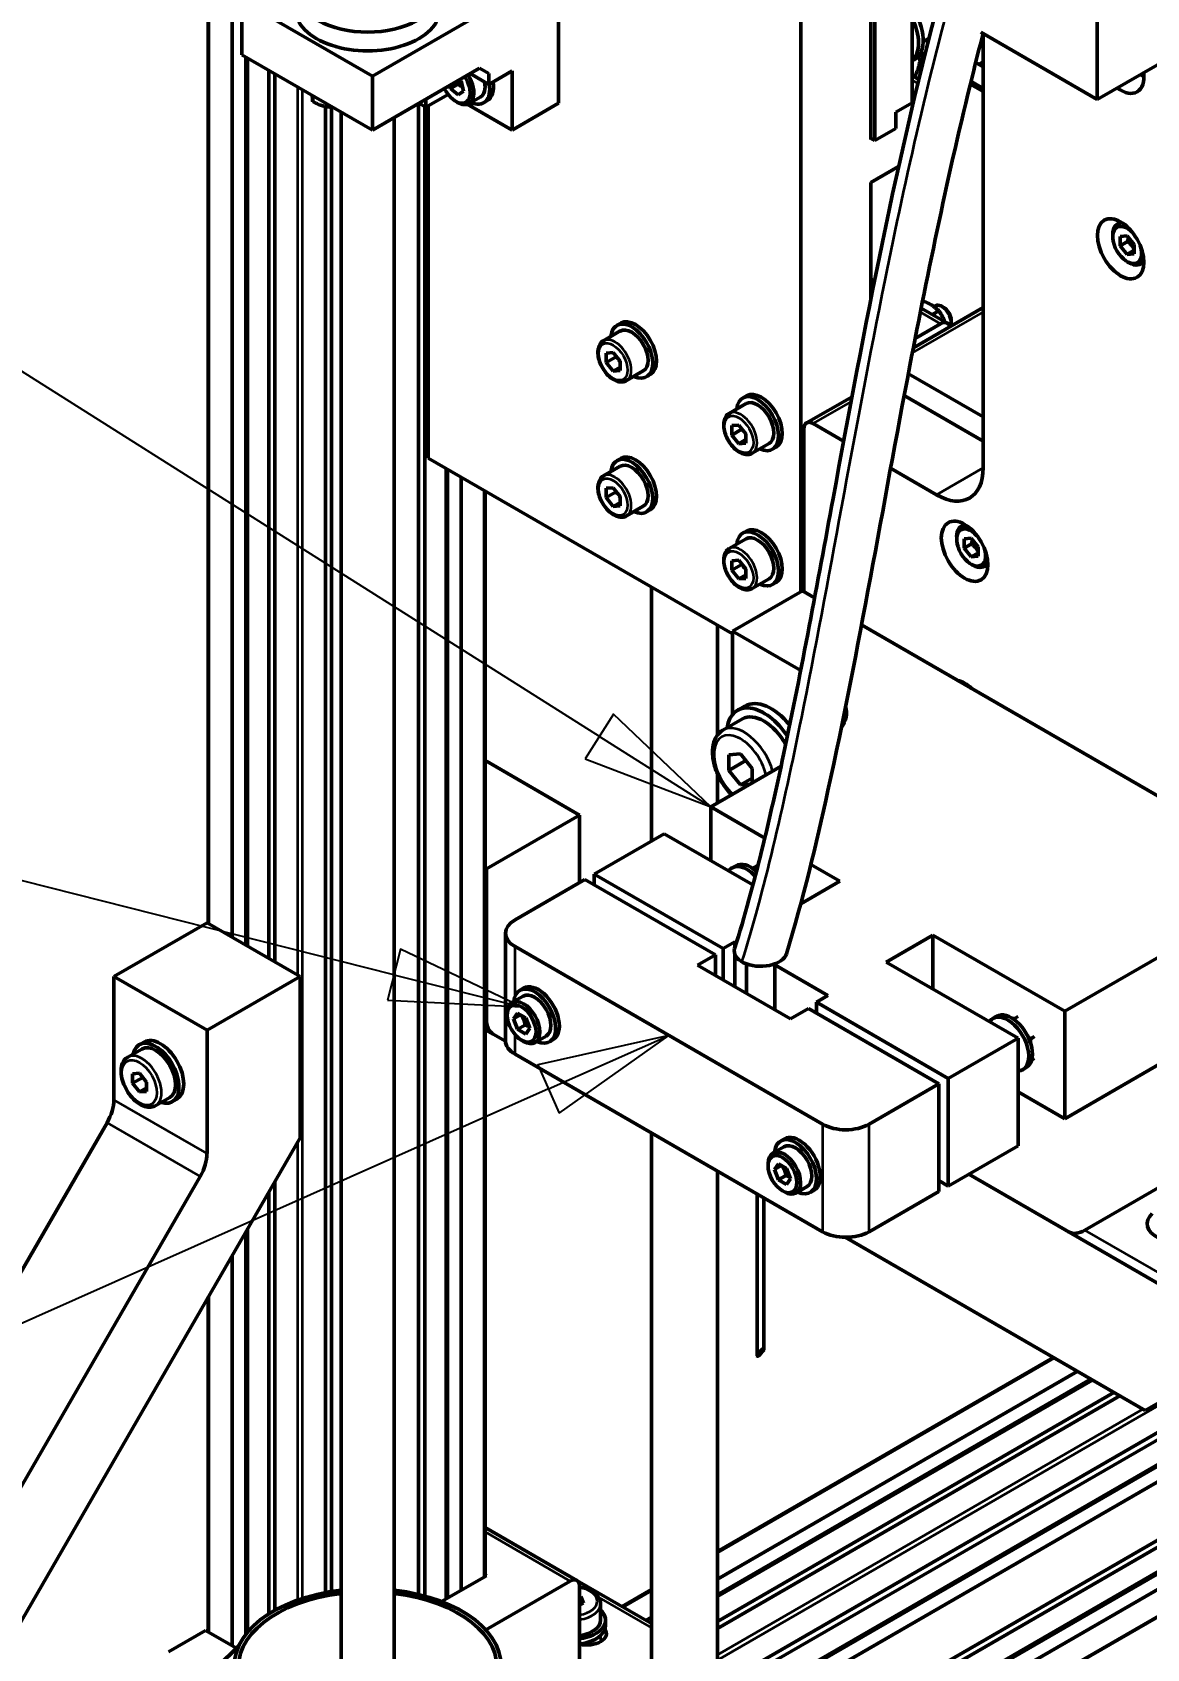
# Model space of a CAD drawing. Header units: millimetres. Extents: x -2015 to 3360, y -4745 to 2376.
# Drawn here: x 1363.9 to 1533.1, y 941.9 to 1187.3 of the extents above; entities that cross this region are included whole.
import ezdxf

# ---------------------------------------------------------------- set-up
doc = ezdxf.new("R2010")
doc.units = ezdxf.units.MM
doc.header["$LTSCALE"] = 8
for name, color, linetype, lineweight in [('Symbol (ISO)', 7, 'Continuous', 25), ('Visible (ISO)', 7, 'Continuous', 50), ('Visible Narrow (ISO)', 7, 'Continuous', 35)]:
    doc.layers.add(name, color=color, linetype=linetype, lineweight=lineweight)
doc.styles.add('Note Text (ISO)', font='tahoma.ttf')

# ---------------------------------------------------------------- blocks, each defined once
blk = doc.blocks.new('Balloon4')
at = {"layer": 'Symbol (ISO)'}
for p, q in [((177.347, 130.528), (152.555, 136.787)), ((177.469, 131.013), (177.224, 130.043)), ((179.771, 129.916), (177.469, 131.013)), ((177.347, 130.528), (179.771, 129.916)), ((177.224, 130.043), (179.771, 129.916))]:
    blk.add_line(p, q, dxfattribs=at)
at = {"layer": 'Symbol (ISO)', "flags": 128}
blk.add_lwpolyline([(177.224, 130.043), (179.771, 129.916), (177.469, 131.013), (177.224, 130.043)], dxfattribs=at)
at = {"layer": 'Symbol (ISO)'}
blk.add_solid([(177.224, 130.043), (179.771, 129.916), (177.469, 131.013), (177.224, 130.043)], dxfattribs=at)
blk = doc.blocks.new('Balloon9')
at = {"layer": 'Symbol (ISO)'}
for p, q in [((182.564, 129.375), (180.076, 128.816)), ((180.279, 128.359), (182.564, 129.375)), ((180.483, 127.903), (182.564, 129.375)), ((180.076, 128.816), (180.483, 127.903)), ((180.279, 128.359), (152.091, 115.822)), ((147.311, 118.947), (147.15, 118.947)), ((147.311, 108.447), (147.15, 108.447))]:
    blk.add_line(p, q, dxfattribs=at)
at = {"layer": 'Symbol (ISO)', "flags": 128}
blk.add_lwpolyline([(180.483, 127.903), (182.564, 129.375), (180.076, 128.816), (180.483, 127.903)], dxfattribs=at)
at = {"layer": 'Symbol (ISO)'}
for centre, start, end in [((147.15, 113.697), 90, 270), ((147.311, 113.697), 270, 90)]:
    blk.add_arc(centre, 5.25, start, end, dxfattribs=at)
blk.add_solid([(180.483, 127.903), (182.564, 129.375), (180.076, 128.816), (180.483, 127.903)], dxfattribs=at)
at = {"layer": 'Symbol (ISO)', "insert": (147.231, 113.734), "char_height": 3.5, "attachment_point": 5, "style": 'Note Text (ISO)'}
blk.add_mtext('013', dxfattribs=at)
blk = doc.blocks.new('Balloon10')
at = {"layer": 'Symbol (ISO)'}
for p, q in [((155.955, 156.276), (155.794, 156.276)), ((181.246, 135.048), (160.381, 148.23)), ((155.955, 145.776), (155.794, 145.776)), ((181.513, 135.471), (180.979, 134.626)), ((183.359, 133.713), (181.513, 135.471)), ((181.246, 135.048), (183.359, 133.713)), ((180.979, 134.626), (183.359, 133.713))]:
    blk.add_line(p, q, dxfattribs=at)
at = {"layer": 'Symbol (ISO)', "flags": 128}
blk.add_lwpolyline([(180.979, 134.626), (183.359, 133.713), (181.513, 135.471), (180.979, 134.626)], dxfattribs=at)
at = {"layer": 'Symbol (ISO)'}
for centre, start, end in [((155.794, 151.026), 90, 270), ((155.955, 151.026), 270, 90)]:
    blk.add_arc(centre, 5.25, start, end, dxfattribs=at)
blk.add_solid([(180.979, 134.626), (183.359, 133.713), (181.513, 135.471), (180.979, 134.626)], dxfattribs=at)
at = {"layer": 'Symbol (ISO)', "insert": (155.874, 151.063), "char_height": 3.5, "attachment_point": 5, "style": 'Note Text (ISO)'}
blk.add_mtext('012', dxfattribs=at)

msp = doc.modelspace()

# ---------------------------------------------------------------- linework, layer by layer
at = {"layer": 'Visible (ISO)'}
for p, q in [((1390.6, 1052), (1390.6, 1312.12)), ((1394.23, 1049.91), (1394.23, 1310.03)), ((1480.55, 1219.39), (1480.55, 1102.34)), ((1443.78, 1176.52), (1443.78, 1209.18)), ((1491.16, 1192.65), (1491.16, 1171.01)), ((1497.45, 1176.56), (1497.45, 1192.89)), ((1525.56, 1177.07), (1525.56, 1193.4)), ((1415.5, 1180.61), (1395.7, 1192.04)), ((1395.7, 1192.04), (1395.7, 1183.87)), ((1491.8, 1170.85), (1491.8, 1192.08)), ((1431.76, 1190), (1415.5, 1180.61)), ((1499.11, 1185.86), (1500.02, 1186.39)), ((1507.89, 1187.28), (1525.56, 1177.07)), ((1508.24, 1186.14), (1508, 1186.27)), ((1508.24, 1186.63), (1508.11, 1186.7)), ((1508.24, 1187.08), (1508.24, 1121.16)), ((1539.71, 1185.24), (1525.56, 1177.07)), ((1395.7, 1183.87), (1415.5, 1172.44)), ((1396.29, 1048.72), (1396.29, 1183.53)), ((1396.53, 1048.58), (1396.53, 1183.39)), ((1497.45, 1182.94), (1497.77, 1183.12)), ((1498.65, 1183.21), (1498.21, 1183.46)), ((1498.56, 1183.89), (1499.29, 1183.47)), ((1498.76, 1184.26), (1499.4, 1183.9)), ((1507.1, 1182.7), (1508.24, 1182.04)), ((1507.59, 1182.42), (1508.24, 1182.79)), ((1399.77, 1046.71), (1399.77, 1181.52)), ((1400.71, 1046.17), (1400.71, 1180.98)), ((1431.76, 1181.83), (1415.5, 1172.44)), ((1415.5, 1172.44), (1415.5, 1180.61)), ((1430.35, 1181.02), (1433.18, 1179.38)), ((1433.18, 1181.02), (1431.76, 1181.83)), ((1433.18, 1179.38), (1436.71, 1181.42)), ((1433.18, 1179.38), (1433.18, 1181.02)), ((1436.71, 1181.42), (1436.71, 1172.44)), ((1498.47, 1180.13), (1497.45, 1180.71)), ((1427, 1177.86), (1423.63, 1175.91)), ((1427.34, 1178.76), (1427.23, 1179.21)), ((1427.34, 1178.76), (1428.47, 1179.41)), ((1428.54, 1177.78), (1427.34, 1178.76)), ((1429.35, 1178.36), (1428.54, 1177.78)), ((1428.76, 1180.1), (1428.97, 1179.92)), ((1428.97, 1179.92), (1429.35, 1178.36)), ((1506.28, 1179.41), (1508.24, 1178.28)), ((1506.39, 1179.84), (1508.24, 1178.77)), ((1406.44, 1177.67), (1406.44, 1176.78)), ((1408.37, 950.41), (1408.37, 1176.02)), ((1409.25, 1176.05), (1409.25, 1175.92)), ((1409.3, 950.58), (1409.3, 1175.93)), ((1422.51, 950.13), (1422.51, 1176.49)), ((1422.57, 1176.52), (1423.63, 1175.91)), ((1423.45, 949.89), (1423.45, 1176.02)), ((1423.63, 1175.91), (1423.63, 1177.14)), ((1423.98, 1122.64), (1423.98, 1176.12)), ((1428.16, 1176.81), (1428.44, 1176.65)), ((1436.71, 1172.44), (1429.92, 1176.36)), ((1430.19, 1176.47), (1431.89, 1177.45)), ((1432.95, 1176.91), (1432.39, 1176.59)), ((1443.78, 1176.52), (1436.71, 1172.44)), ((1494.98, 1175.14), (1497.45, 1176.56)), ((1497.72, 1177), (1497.45, 1176.85)), ((1410.79, 938.59), (1410.79, 1175.16)), ((1418.79, 938.59), (1418.79, 1174.34)), ((1494.98, 1175.14), (1494.98, 1172.69)), ((1491.16, 1171.22), (1491.8, 1170.85)), ((1491.34, 1171.12), (1491.16, 1171.01)), ((1491.8, 1170.85), (1494.98, 1172.69)), ((1491.16, 1164.48), (1495.4, 1166.93)), ((1491.16, 1164.48), (1491.16, 1146.66)), ((1528.62, 1158.18), (1529.13, 1158.48)), ((1527.9, 1156.25), (1527.9, 1156.58)), ((1529.03, 1156.31), (1530.09, 1156.4)), ((1529.03, 1154.89), (1529.03, 1156.31)), ((1530.09, 1156.4), (1531.15, 1155.08)), ((1530.16, 1155.55), (1529.03, 1154.89)), ((1530.09, 1153.57), (1529.03, 1154.89)), ((1531.15, 1154.19), (1530.09, 1153.57)), ((1531.15, 1153.67), (1530.09, 1153.57)), ((1531.15, 1155.08), (1531.15, 1153.67)), ((1530.09, 1152.46), (1530.37, 1152.29)), ((1532.12, 1152.12), (1532.63, 1152.42)), ((1491.16, 1149.85), (1491.73, 1149.52)), ((1497.63, 1139.37), (1508.24, 1145.5)), ((1498.82, 1145.43), (1502.77, 1143.15)), ((1501.51, 1144.98), (1500.55, 1144.43)), ((1500.75, 1145.65), (1500.96, 1145.77)), ((1502.26, 1145.49), (1501.96, 1145.67)), ((1503.37, 1143.57), (1503.37, 1143.22)), ((1450.59, 1140.47), (1453.13, 1141.94)), ((1453.2, 1143.13), (1452.63, 1142.8)), ((1497.91, 1140.82), (1501.77, 1143.05)), ((1451, 1138.59), (1452.06, 1138.69)), ((1451, 1137.18), (1451, 1138.59)), ((1452.06, 1138.69), (1453.12, 1137.37)), ((1452.41, 1137.99), (1451, 1137.18)), ((1452.06, 1135.86), (1451, 1137.18)), ((1453.12, 1136.47), (1452.06, 1135.86)), ((1453.12, 1137.37), (1453.12, 1135.95)), ((1453.12, 1135.95), (1452.06, 1135.86)), ((1454.09, 1134.4), (1456.63, 1135.87)), ((1457.7, 1135.33), (1457.13, 1135.01)), ((1508.24, 1128.9), (1496.87, 1135.46)), ((1472.29, 1132.11), (1471.73, 1131.78)), ((1481.43, 1127.99), (1488.32, 1131.97)), ((1496.24, 1132.17), (1508.24, 1125.24)), ((1469.68, 1129.44), (1472.23, 1130.91)), ((1470.09, 1127.57), (1471.15, 1127.66)), ((1470.09, 1126.15), (1470.09, 1127.57)), ((1471.5, 1126.97), (1470.09, 1126.15)), ((1471.15, 1127.66), (1472.21, 1126.34)), ((1472.21, 1126.34), (1472.21, 1124.93)), ((1481.02, 1127.08), (1481.02, 1102.36)), ((1487.05, 1125.22), (1482.43, 1127.89)), ((1471.15, 1124.83), (1470.09, 1126.15)), ((1472.21, 1125.45), (1471.15, 1124.83)), ((1472.21, 1124.93), (1471.15, 1124.83)), ((1473.18, 1123.38), (1475.73, 1124.85)), ((1476.79, 1124.31), (1476.23, 1123.98)), ((1470.2, 1095.96), (1423.98, 1122.64)), ((1450.59, 1119.93), (1453.13, 1121.4)), ((1453.2, 1122.59), (1452.63, 1122.27)), ((1426.69, 949.44), (1426.69, 1121.07)), ((1426.93, 949.58), (1426.93, 1120.93)), ((1428.99, 950.77), (1428.99, 1119.75)), ((1501.17, 1117.07), (1494.18, 1121.11)), ((1432.62, 952.86), (1432.62, 1117.65)), ((1451, 1118.06), (1452.06, 1118.15)), ((1451, 1116.64), (1451, 1118.06)), ((1452.41, 1117.46), (1451, 1116.64)), ((1452.06, 1115.32), (1451, 1116.64)), ((1452.06, 1118.15), (1453.12, 1116.83)), ((1453.12, 1116.83), (1453.12, 1115.42)), ((1453.12, 1115.93), (1452.06, 1115.32)), ((1453.12, 1115.42), (1452.06, 1115.32)), ((1454.09, 1113.87), (1456.63, 1115.34)), ((1457.7, 1114.8), (1457.13, 1114.47)), ((1472.29, 1111.57), (1471.73, 1111.24)), ((1504.93, 1112.27), (1505.45, 1112.56)), ((1469.68, 1108.91), (1472.23, 1110.38)), ((1504.21, 1110.34), (1504.21, 1110.67)), ((1505.34, 1110.39), (1506.4, 1110.49)), ((1505.34, 1108.98), (1505.34, 1110.39)), ((1506.47, 1109.63), (1505.34, 1108.98)), ((1506.4, 1110.49), (1507.46, 1109.17)), ((1507.46, 1109.17), (1507.46, 1107.75)), ((1470.09, 1107.03), (1471.15, 1107.13)), ((1470.09, 1105.62), (1470.09, 1107.03)), ((1471.15, 1107.13), (1472.21, 1105.81)), ((1506.4, 1107.66), (1505.34, 1108.98)), ((1507.46, 1108.27), (1506.4, 1107.66)), ((1507.46, 1107.75), (1506.4, 1107.66)), ((1471.5, 1106.44), (1470.09, 1105.62)), ((1471.15, 1104.3), (1470.09, 1105.62)), ((1472.21, 1104.91), (1471.15, 1104.3)), ((1472.21, 1104.39), (1471.15, 1104.3)), ((1472.21, 1105.81), (1472.21, 1104.39)), ((1473.18, 1102.85), (1475.73, 1104.32)), ((1506.4, 1106.54), (1506.68, 1106.38)), ((1508.43, 1106.21), (1508.95, 1106.5)), ((1457.88, 1064.51), (1457.88, 1103.07)), ((1480.8, 1102.49), (1470.2, 1096.36)), ((1476.79, 1103.78), (1476.23, 1103.45)), ((1482.64, 1101.43), (1480.8, 1102.49)), ((1467.88, 1080.58), (1467.88, 1097.3)), ((1576.97, 1046.97), (1489.77, 1097.31)), ((1480.53, 1090.4), (1470.2, 1096.36)), ((1470.2, 1096.36), (1470.2, 1083.72)), ((1470.93, 1084.35), (1472.07, 1085)), ((1468.72, 1081.33), (1471.68, 1083.05)), ((1469.63, 1077.58), (1471.4, 1077.74)), ((1469.63, 1075.22), (1469.63, 1077.58)), ((1471.4, 1077.74), (1473.17, 1075.54)), ((1432.62, 1076.5), (1432.82, 1076.62)), ((1446.97, 1068.45), (1432.82, 1076.62)), ((1477.54, 1075.86), (1466.87, 1069.7)), ((1467.88, 1070.28), (1467.88, 1074.75)), ((1472.22, 1076.72), (1469.63, 1075.22)), ((1471.4, 1073.02), (1469.63, 1075.22)), ((1473.17, 1075.54), (1473.17, 1073.34)), ((1473.17, 1074.04), (1471.4, 1073.02)), ((1472.84, 1073.15), (1471.4, 1073.02)), ((1432.82, 1060.29), (1446.97, 1068.45)), ((1446.97, 1068.45), (1446.97, 1058.21)), ((1466.87, 1069.7), (1475.07, 1064.97)), ((1466.87, 1061.54), (1466.87, 1069.7)), ((1459.8, 1065.62), (1449.2, 1059.5)), ((1473.27, 1057.85), (1459.8, 1065.62)), ((1432.82, 1060.29), (1432.62, 1060.41)), ((1432.82, 1037.48), (1432.82, 1060.29)), ((1470.12, 1060.44), (1470.68, 1060.77)), ((1473.94, 1060.76), (1473.4, 1060.44)), ((1482.06, 1060.93), (1486.46, 1058.4)), ((1447.78, 1058.68), (1437.17, 1052.56)), ((1467.58, 1047.25), (1447.78, 1058.68)), ((1449.2, 1059.5), (1449.2, 1057.86)), ((1468.78, 1048.19), (1449.2, 1059.5)), ((1486.46, 1058.4), (1480.53, 1054.97)), ((1376.25, 1043.96), (1390.4, 1052.12)), ((1404.54, 1043.96), (1390.4, 1052.12)), ((1435.71, 1050.52), (1435.71, 1034.19)), ((1493.53, 1046.15), (1500.6, 1050.23)), ((1500.6, 1050.23), (1520.61, 1038.68)), ((1500.6, 1050.23), (1500.6, 1042.07)), ((1483.84, 1021.53), (1437.17, 1048.48)), ((1468.78, 1048.19), (1470.53, 1049.2)), ((1468.78, 1043.39), (1468.78, 1048.19)), ((1470.53, 1049.2), (1470.76, 1049.07)), ((1470.53, 1049.2), (1470.53, 1048.31)), ((1538.29, 1048.88), (1520.61, 1038.68)), ((1464.84, 1045.67), (1467.58, 1047.25)), ((1478.98, 1037.5), (1464.84, 1045.67)), ((1467.58, 1047.25), (1467.58, 1044.09)), ((1470.53, 1047.31), (1470.53, 1042.38)), ((1472.29, 1041.37), (1472.29, 1045.86)), ((1476.59, 1038.89), (1476.59, 1045.86)), ((1476.59, 1045.7), (1484.67, 1041.04)), ((1513.54, 1034.59), (1493.53, 1046.15)), ((1390.4, 1035.79), (1376.25, 1043.96)), ((1376.25, 1025.24), (1376.25, 1043.96)), ((1390.4, 1035.79), (1404.54, 1043.96)), ((1404.54, 1043.96), (1404.54, 1019.46)), ((1436.7, 1039.99), (1438.39, 1040.97)), ((1437.89, 1041.84), (1438.46, 1042.17)), ((1484.67, 1041.04), (1482.92, 1040.03)), ((1435.97, 1038.07), (1435.97, 1038.39)), ((1436.94, 1037.51), (1437.55, 1038.38)), ((1436.94, 1037.51), (1438, 1038.12)), ((1437.55, 1038.38), (1438.78, 1037.67)), ((1481.72, 1039.09), (1478.98, 1037.5)), ((1501.52, 1027.65), (1481.72, 1039.09)), ((1502.94, 1028.47), (1482.92, 1040.03)), ((1482.92, 1040.03), (1482.92, 1038.39)), ((1520.61, 1038.68), (1520.61, 1022.35)), ((1390.4, 1017.07), (1390.4, 1035.79)), ((1432.62, 1035.91), (1433.86, 1035.19)), ((1437.55, 1035.93), (1436.94, 1037.51)), ((1438.68, 1036.58), (1437.55, 1035.93)), ((1438.78, 1035.22), (1437.55, 1035.93)), ((1438.78, 1037.67), (1439.39, 1036.09)), ((1439.39, 1036.09), (1438.78, 1035.22)), ((1509.72, 1037.58), (1510.28, 1037.91)), ((1513.54, 1037.89), (1513, 1037.58)), ((1380.83, 1034), (1380.12, 1033.59)), ((1435.71, 1034.12), (1433.86, 1035.19)), ((1438.16, 1034.27), (1438.45, 1034.1)), ((1440.2, 1033.93), (1441.89, 1034.91)), ((1442.39, 1034.05), (1442.96, 1034.37)), ((1513.54, 1034.59), (1502.94, 1028.47)), ((1513.54, 1018.26), (1513.54, 1034.59)), ((1516.02, 1034.82), (1515.47, 1034.5)), ((1378.37, 1031.72), (1380.49, 1032.94)), ((1437.17, 1032.15), (1483.84, 1005.2)), ((1516.02, 1031.52), (1515.6, 1031.28)), ((1538.29, 1032.55), (1520.61, 1022.35)), ((1379.08, 1029.15), (1380.14, 1029.25)), ((1379.08, 1027.74), (1379.08, 1029.15)), ((1380.64, 1028.63), (1379.08, 1027.74)), ((1380.14, 1029.25), (1381.2, 1027.93)), ((1502.94, 1012.14), (1502.94, 1028.47)), ((1514.22, 1029.79), (1514.78, 1030.11)), ((1380.14, 1026.42), (1379.08, 1027.74)), ((1380.14, 1026.42), (1381.2, 1027.03)), ((1381.2, 1026.51), (1380.14, 1026.42)), ((1381.2, 1027.93), (1381.2, 1026.51)), ((1501.52, 1027.65), (1490.91, 1021.53)), ((1501.52, 1011.32), (1501.52, 1027.65)), ((1520.61, 1022.35), (1513.54, 1026.43)), ((1382.62, 1024.35), (1384.74, 1025.58)), ((1385.83, 1025.34), (1385.12, 1024.93)), ((1287.9, 870.5), (1375.22, 1021.75)), ((1404.54, 1019.46), (1305.57, 848.05)), ((1457.88, 888.36), (1457.88, 1020.19)), ((1477.49, 1018.98), (1478.06, 1019.3)), ((1476.3, 1017.13), (1477.99, 1018.11)), ((1513.54, 1018.26), (1502.94, 1012.14)), ((1302.04, 862.34), (1389.36, 1013.59)), ((1467.88, 888.36), (1467.88, 1014.42)), ((1475.57, 1015.2), (1475.57, 1015.53)), ((1476.54, 1014.64), (1477.15, 1015.52)), ((1476.54, 1014.64), (1477.6, 1015.26)), ((1477.15, 1013.07), (1476.54, 1014.64)), ((1477.15, 1015.52), (1478.38, 1014.81)), ((1478.28, 1013.72), (1477.15, 1013.07)), ((1478.38, 1014.81), (1478.99, 1013.23)), ((1506.04, 1013.93), (1535.32, 997.03)), ((1523.68, 1005.44), (1539.89, 1014.8)), ((1399.77, 947.17), (1399.77, 1011.21)), ((1400.71, 947.72), (1400.71, 1012.82)), ((1478.38, 1012.36), (1477.15, 1013.07)), ((1477.76, 1011.41), (1478.05, 1011.24)), ((1478.99, 1013.23), (1478.38, 1012.36)), ((1479.8, 1011.07), (1481.49, 1012.05)), ((1481.99, 1011.18), (1482.56, 1011.51)), ((1501.52, 1011.32), (1490.91, 1005.2)), ((1501.52, 1012.96), (1502.94, 1012.14)), ((1473.94, 1010.92), (1473.94, 986.41)), ((1474.94, 1010.34), (1474.94, 987.39)), ((1396.29, 944.08), (1396.29, 1005.17)), ((1396.53, 944.38), (1396.53, 1005.59)), ((1532.82, 978.06), (1487.27, 1004.36)), ((1394.23, 942.36), (1394.23, 1001.61)), ((1390.6, 944.45), (1390.6, 995.33)), ((1568.38, 994.16), (1468.18, 936.31)), ((1568.38, 993.08), (1468.18, 935.23)), ((1568.38, 989.34), (1467.88, 931.31)), ((1568.38, 989.05), (1467.88, 931.03)), ((1554.04, 990.3), (1532.82, 978.06)), ((1568.38, 986.68), (1467.88, 928.65)), ((1474.31, 986.91), (1474.35, 986.94)), ((1474.88, 987.24), (1474.92, 987.27)), ((1518.89, 986.1), (1467.88, 956.65)), ((1522.51, 984.01), (1467.88, 952.46)), ((1524.57, 982.82), (1467.88, 950.09)), ((1524.82, 982.68), (1467.88, 949.81)), ((1528.06, 980.81), (1467.88, 946.06)), ((1528.99, 980.27), (1467.88, 944.98)), ((1568.38, 977.83), (1467.88, 919.8)), ((1568.38, 976.75), (1467.88, 918.73)), ((1568.38, 973.01), (1467.88, 914.98)), ((1568.38, 972.72), (1467.88, 914.7)), ((1568.38, 970.35), (1467.88, 912.32)), ((1568.38, 966.16), (1467.88, 908.14)), ((1432.62, 960.31), (1446.55, 952.26)), ((1432.82, 952.98), (1426.02, 949.05)), ((1432.62, 953.1), (1432.82, 952.98)), ((1445.55, 952.17), (1432.72, 944.76)), ((1446.55, 952.26), (1457.88, 945.73)), ((1446.97, 936.65), (1446.97, 951.35)), ((1446.97, 949.84), (1447.13, 949.81)), ((1447.13, 949.81), (1447.58, 948.84)), ((1447.13, 948.59), (1447.13, 949.81)), ((1457.88, 950.88), (1453.42, 948.3)), ((1447.58, 948.84), (1446.97, 948.49)), ((1450.15, 948.7), (1450.15, 946.25)), ((1384.53, 941.43), (1390.18, 944.69)), ((1390.18, 944.69), (1394.86, 941.99)), ((1450.9, 945.43), (1450.9, 946.25)), ((1457.88, 946.69), (1457.04, 946.21)), ((1375.07, 922.46), (1395.23, 942.36)), ((1448.4, 942.93), (1448.4, 942.49))]:
    msp.add_line(p, q, dxfattribs=at)
for centre, major_axis, ratio, start_param, end_param in [((1414.79, 1193.67), (-11, 0), 0.57735, 5.582277, 10.125678), ((1414.79, 1190.81), (-11, 0), 0.57735, 0, 3.141593), ((1494.52, 1188.75), (3.25, -5.63), 0.577347, 0, 1.663705), ((1493.81, 1188.34), (3.25, -5.63), 0.577347, 0.129182, 1.44162), ((1428.16, 1179.34), (1.55, -2.68), 0.577347, 4.598081, 7.96829), ((1428.44, 1179.5), (1.75, -3.03), 0.577347, 5.497795, 7.955178), ((1529.1, 1182.58), (2.5, -4.33), 0.577347, 5.357167, 7.209204), ((1532.63, 1184.63), (2.5, -4.33), 0.577347, 5.357167, 5.49778), ((1430.14, 1180.48), (2.25, -3.9), 0.577347, 5.603511, 7.271657), ((1430.14, 1180.48), (1.75, -3.03), 0.577347, 0, 1.016005), ((1430.7, 1180.81), (2.25, -3.9), 0.577347, 0, 0.988472), ((1530.37, 1155.15), (-1.75, 3.03), 0.577347, 5.923626, 7.068576), ((1532.63, 1156.46), (2.5, -4.33), 0.577347, 3.926998, 3.936991), ((1530.09, 1154.99), (-1.55, 2.68), 0.577347, 5.076672, 10.631291), ((1530.37, 1155.15), (1.75, -3.03), 0.577347, 5.497795, 6.642745), ((1532.63, 1156.46), (2.5, -4.33), 0.577347, 5.487786, 5.49778), ((1501.96, 1144.04), (-1, 1.73), 0.577347, 3.496843, 6.283185), ((1454.88, 1138.9), (-2.25, 3.9), 0.577347, 2.461919, 6.962859), ((1455.45, 1139.23), (-2.25, 3.9), 0.577347, 3.141593, 6.283185), ((1501.77, 1141.42), (1, 1.73), 0.577353, 5.710974, 7.068586), ((1502.26, 1144.21), (-0.79, 1.36), 0.577347, 3.926983, 5.497795), ((1454.88, 1138.9), (-1.75, 3.03), 0.577347, 3.141593, 6.283185), ((1473.98, 1127.88), (-2.25, 3.9), 0.577347, 2.461919, 6.962859), ((1473.98, 1127.88), (-1.75, 3.03), 0.577347, 3.141593, 6.283185), ((1474.54, 1128.21), (-2.25, 3.9), 0.577347, 3.141593, 6.283185), ((1482.43, 1126.26), (-1, 1.73), 0.577347, 5.49779, 7.068586), ((1454.88, 1118.37), (-2.25, 3.9), 0.577347, 2.461919, 6.962859), ((1454.88, 1118.37), (-1.75, 3.03), 0.577347, 3.141593, 6.283185), ((1455.45, 1118.7), (-2.25, 3.9), 0.577347, 3.141593, 6.283185), ((1501.17, 1125.24), (5, -8.66), 0.577347, 5.49779, 7.068586), ((1473.98, 1107.35), (-2.25, 3.9), 0.577347, 2.461919, 6.962859), ((1474.54, 1107.67), (-2.25, 3.9), 0.577347, 3.141593, 6.283185), ((1506.4, 1109.07), (-1.55, 2.68), 0.577347, 5.076672, 10.631291), ((1506.68, 1109.24), (-1.75, 3.03), 0.577347, 5.923626, 7.068576), ((1508.95, 1110.54), (-2.5, 4.33), 0.577347, 0.785406, 0.795399), ((1473.98, 1107.35), (-1.75, 3.03), 0.577347, 3.141593, 6.283185), ((1506.68, 1109.24), (1.75, -3.03), 0.577347, 5.497795, 6.642745), ((1508.95, 1110.54), (-2.5, 4.33), 0.577347, 2.346194, 2.356187), ((1505.41, 1084.39), (2.5, -4.33), 0.577347, 2.049859, 2.662535), ((1508.95, 1086.43), (-2.5, 4.33), 0.577347, 0.785406, 0.831978), ((1474.93, 1077.42), (-4, 6.93), 0.577347, 4.814018, 6.905554), ((1476.07, 1078.07), (-4, 6.93), 0.577347, 4.980416, 6.283185), ((1477.48, 1083.99), (10, 0), 0.57735, 5.886711, 6.445728), ((1474.93, 1077.42), (-3.25, 5.63), 0.577347, 4.6924, 6.283185), ((1472.37, 1056.55), (-2.25, 3.9), 0.577347, 5.091641, 6.550271), ((1472.93, 1056.87), (-2.25, 3.9), 0.577347, 5.219426, 6.283185), ((1440.71, 1050.52), (-5, 0), 0.57735, 5.497782, 7.068578), ((1474.44, 1047.81), (-4, 0), 0.57735, 6.105611, 9.25231), ((1440.71, 1038.27), (2.25, -3.9), 0.577347, 0, 3.141593), ((1438.45, 1036.96), (-1.75, 3.03), 0.577347, 2.356202, 7.068576), ((1440.14, 1037.94), (2.25, -3.9), 0.577347, 5.603511, 10.104452), ((1440.14, 1037.94), (-1.75, 3.03), 0.577347, 3.141593, 6.283185), ((1511.97, 1033.68), (2.25, -3.9), 0.577347, 6.016094, 9.691864), ((1512.53, 1034.01), (2.25, -3.9), 0.577347, 0, 3.141593), ((1436.36, 1039.52), (-2.5, -4.33), 0.57735, 5.497787, 6.283185), ((1382.62, 1029.26), (-2.5, 4.33), 0.57735, 2.586782, 6.837996), ((1382.62, 1029.26), (-2.12, 3.68), 0.57735, 3.141593, 6.283185), ((1383.33, 1029.67), (-2.5, 4.33), 0.57735, 3.141593, 6.283185), ((1440.71, 1034.19), (-5, 0), 0.57735, 0, 0.785393), ((1372.72, 1023.19), (-2.5, -4.33), 0.57735, 1.570796, 2.356194), ((1487.38, 1023.57), (-5, 0), 0.57735, 0.785393, 2.356189), ((1479.74, 1015.08), (2.25, -3.9), 0.577347, 5.603511, 10.104452), ((1479.74, 1015.08), (-1.75, 3.03), 0.577347, 3.141593, 6.283185), ((1480.31, 1015.41), (2.25, -3.9), 0.577347, 0, 3.141593), ((1386.86, 1015.03), (2.5, 4.33), 0.57735, 4.712389, 5.497787), ((1478.05, 1014.1), (-1.75, 3.03), 0.577347, 2.356202, 7.068576), ((1538.13, 1006.43), (5, 0), 0.57735, 2.586782, 6.837996), ((1487.38, 1007.24), (5, 0), 0.57735, 3.926986, 5.497782), ((1523.68, 1009.52), (-2.5, -4.33), 0.57735, 0, 0.785398), ((1445.55, 950.53), (1, 1.73), 0.57735, 5.497787, 7.068583), ((1414.79, 939.32), (-20.26, 0), 0.57735, 4.911173, 10.79679), ((1414.79, 939.22), (-19.59, 0), 0.57735, 4.917974, 10.789989), ((1445.9, 946.25), (5, 0), 0.57735, 4.926145, 6.837996), ((1445.9, 946.25), (4.25, 0), 0.57735, 4.964622, 6.283185), ((1445.9, 945.43), (5, 0), 0.57735, 4.926145, 6.283185), ((1448.03, 944.2), (3, 0), 0.57735, 4.351022, 6.669158)]:
    msp.add_ellipse(centre, major_axis=major_axis, ratio=ratio, start_param=start_param, end_param=end_param, dxfattribs=at)
for centre, major_axis in [((1529.1, 1154.42), (2.5, -4.33)), ((1505.41, 1108.5), (2.5, -4.33)), ((1438.16, 1036.8), (1.55, -2.68)), ((1477.76, 1013.94), (1.55, -2.68))]:
    msp.add_ellipse(centre, major_axis=major_axis, ratio=0.577347, dxfattribs=at)
for points, knots in [([(1470.5, 1048.21), (1473.58, 1058.1), (1475.86, 1067.93), (1480.7, 1090.68), (1483.05, 1103.59), (1490.22, 1142.34), (1495.05, 1168.33), (1502.48, 1195.69), (1502.74, 1196.67), (1503.02, 1197.65)], [0, 0, 0, 0, 3.260149, 3.260149, 7.620106, 7.620106, 16.336519, 16.336519, 16.659589, 16.659589, 16.659589, 16.659589]), ([(1508.22, 1187.09), (1507.66, 1184.94), (1507.12, 1182.8), (1502.94, 1165.9), (1499.92, 1151.26), (1492.96, 1115.2), (1489.43, 1093.86), (1482.87, 1063.99), (1480.89, 1055.72), (1478.38, 1047.41)], [3.521552, 3.521552, 3.521552, 3.521552, 4.232211, 4.232211, 9.137492, 9.137492, 16.374376, 16.374376, 19.107968, 19.107968, 19.107968, 19.107968]), ([(1454.09, 1134.4), (1453.9, 1134.29), (1453.69, 1134.23), (1453.23, 1134.19), (1452.98, 1134.22), (1452.45, 1134.38), (1452.17, 1134.52), (1451.63, 1134.89), (1451.36, 1135.13), (1450.88, 1135.67), (1450.66, 1135.98), (1450.28, 1136.62), (1450.12, 1136.96), (1449.88, 1137.64), (1449.8, 1137.99), (1449.73, 1138.66), (1449.74, 1138.99), (1449.87, 1139.58), (1449.98, 1139.84), (1450.26, 1140.23), (1450.41, 1140.36), (1450.59, 1140.47)], [2.356197, 2.356197, 2.356197, 2.356197, 2.620041, 2.620041, 2.907971, 2.907971, 3.235923, 3.235923, 3.575538, 3.575538, 3.912524, 3.912524, 4.247837, 4.247837, 4.584559, 4.584559, 4.92412, 4.92412, 5.253953, 5.253953, 5.49779, 5.49779, 5.49779, 5.49779]), ([(1473.18, 1123.38), (1472.99, 1123.27), (1472.78, 1123.21), (1472.32, 1123.17), (1472.07, 1123.2), (1471.54, 1123.36), (1471.27, 1123.5), (1470.72, 1123.87), (1470.46, 1124.11), (1469.97, 1124.65), (1469.75, 1124.95), (1469.37, 1125.6), (1469.21, 1125.94), (1468.97, 1126.62), (1468.89, 1126.97), (1468.82, 1127.64), (1468.83, 1127.96), (1468.96, 1128.55), (1469.07, 1128.82), (1469.35, 1129.2), (1469.51, 1129.34), (1469.68, 1129.44)], [2.356197, 2.356197, 2.356197, 2.356197, 2.620041, 2.620041, 2.907971, 2.907971, 3.235923, 3.235923, 3.575538, 3.575538, 3.912524, 3.912524, 4.247837, 4.247837, 4.584559, 4.584559, 4.92412, 4.92412, 5.253953, 5.253953, 5.49779, 5.49779, 5.49779, 5.49779]), ([(1454.09, 1113.87), (1453.9, 1113.76), (1453.69, 1113.7), (1453.23, 1113.66), (1452.98, 1113.69), (1452.45, 1113.85), (1452.17, 1113.99), (1451.63, 1114.36), (1451.36, 1114.6), (1450.88, 1115.14), (1450.66, 1115.44), (1450.28, 1116.08), (1450.12, 1116.42), (1449.88, 1117.11), (1449.8, 1117.46), (1449.73, 1118.13), (1449.74, 1118.45), (1449.87, 1119.04), (1449.98, 1119.31), (1450.26, 1119.69), (1450.41, 1119.83), (1450.59, 1119.93)], [2.356197, 2.356197, 2.356197, 2.356197, 2.620041, 2.620041, 2.907971, 2.907971, 3.235923, 3.235923, 3.575538, 3.575538, 3.912524, 3.912524, 4.247837, 4.247837, 4.584559, 4.584559, 4.92412, 4.92412, 5.253953, 5.253953, 5.49779, 5.49779, 5.49779, 5.49779]), ([(1473.18, 1102.85), (1472.99, 1102.74), (1472.78, 1102.67), (1472.32, 1102.63), (1472.07, 1102.66), (1471.54, 1102.82), (1471.27, 1102.96), (1470.72, 1103.34), (1470.46, 1103.57), (1469.97, 1104.11), (1469.75, 1104.42), (1469.37, 1105.06), (1469.21, 1105.4), (1468.97, 1106.09), (1468.89, 1106.43), (1468.82, 1107.11), (1468.83, 1107.43), (1468.96, 1108.02), (1469.07, 1108.28), (1469.35, 1108.67), (1469.51, 1108.81), (1469.68, 1108.91)], [2.356197, 2.356197, 2.356197, 2.356197, 2.620041, 2.620041, 2.907971, 2.907971, 3.235923, 3.235923, 3.575538, 3.575538, 3.912524, 3.912524, 4.247837, 4.247837, 4.584559, 4.584559, 4.92412, 4.92412, 5.253953, 5.253953, 5.49779, 5.49779, 5.49779, 5.49779]), ([(1470.05, 1071.54), (1469.93, 1071.65), (1469.81, 1071.78), (1469.24, 1072.4), (1468.83, 1072.97), (1468.13, 1074.16), (1467.83, 1074.79), (1467.39, 1076.07), (1467.24, 1076.71), (1467.11, 1077.96), (1467.13, 1078.57), (1467.36, 1079.67), (1467.56, 1080.16), (1468.1, 1080.89), (1468.39, 1081.15), (1468.72, 1081.33)], [3.484544, 3.484544, 3.484544, 3.484544, 3.570636, 3.570636, 3.909082, 3.909082, 4.245686, 4.245686, 4.583783, 4.583783, 4.924883, 4.924883, 5.25506, 5.25506, 5.49779, 5.49779, 5.49779, 5.49779]), ([(1382.62, 1024.35), (1382.39, 1024.22), (1382.13, 1024.14), (1381.57, 1024.09), (1381.27, 1024.13), (1380.63, 1024.32), (1380.3, 1024.49), (1379.64, 1024.94), (1379.31, 1025.23), (1378.72, 1025.89), (1378.45, 1026.26), (1377.99, 1027.04), (1377.8, 1027.45), (1377.51, 1028.28), (1377.41, 1028.7), (1377.33, 1029.52), (1377.34, 1029.92), (1377.49, 1030.63), (1377.62, 1030.96), (1377.97, 1031.42), (1378.16, 1031.59), (1378.37, 1031.72)], [2.356194, 2.356194, 2.356194, 2.356194, 2.618803, 2.618803, 2.905638, 2.905638, 3.233468, 3.233468, 3.573666, 3.573666, 3.911206, 3.911206, 4.247012, 4.247012, 4.584257, 4.584257, 4.924406, 4.924406, 5.254378, 5.254378, 5.497787, 5.497787, 5.497787, 5.497787]), ([(1474.08, 986.34), (1474.07, 986.33), (1474.05, 986.32), (1474.02, 986.32), (1474.01, 986.31), (1473.97, 986.32), (1473.95, 986.34), (1473.93, 986.41), (1473.94, 986.46), (1473.99, 986.58), (1474.03, 986.65), (1474.13, 986.76), (1474.18, 986.81), (1474.27, 986.88), (1474.29, 986.9), (1474.31, 986.91)], [0, 0, 0, 0, 0.0070143, 0.0070143, 0.0140285, 0.0140285, 0.0388832, 0.0388832, 0.0794187, 0.0794187, 0.1199542, 0.1199542, 0.1523469, 0.1523469, 0.1608013, 0.1608013, 0.1608013, 0.1608013]), ([(1474.35, 986.94), (1474.32, 986.92), (1474.29, 986.9), (1474.21, 986.82), (1474.16, 986.77), (1474.07, 986.67), (1474.04, 986.62), (1473.99, 986.51), (1473.98, 986.47), (1474, 986.41), (1474.01, 986.39), (1474.05, 986.39), (1474.06, 986.39), (1474.09, 986.4), (1474.1, 986.41), (1474.12, 986.42), (1474.13, 986.43), (1474.15, 986.44), (1474.19, 986.46), (1474.2, 986.48), (1474.27, 986.54), (1474.33, 986.6), (1474.45, 986.74), (1474.52, 986.82), (1474.65, 986.97), (1474.71, 987.04), (1474.79, 987.14), (1474.83, 987.18), (1474.87, 987.23), (1474.87, 987.24), (1474.88, 987.24)], [0.248463, 0.248463, 0.248463, 0.248463, 0.2601116, 0.2601116, 0.289492, 0.289492, 0.3253535, 0.3253535, 0.361215, 0.361215, 0.3830004, 0.3830004, 0.3893787, 0.3893787, 0.3957571, 0.3957571, 0.3957571, 0.4021354, 0.4021354, 0.4085138, 0.4085138, 0.4302992, 0.4302992, 0.4661606, 0.4661606, 0.5020221, 0.5020221, 0.5314025, 0.5314025, 0.5430511, 0.5430511, 0.5430511, 0.5430511]), ([(1474.92, 987.27), (1474.92, 987.26), (1474.91, 987.25), (1474.87, 987.21), (1474.83, 987.17), (1474.74, 987.05), (1474.67, 986.98), (1474.53, 986.8), (1474.45, 986.71), (1474.32, 986.55), (1474.25, 986.48), (1474.18, 986.41), (1474.16, 986.39), (1474.12, 986.36), (1474.1, 986.35), (1474.08, 986.34)], [0.2815851, 0.2815851, 0.2815851, 0.2815851, 0.2900396, 0.2900396, 0.3224322, 0.3224322, 0.3629677, 0.3629677, 0.4035033, 0.4035033, 0.4283579, 0.4283579, 0.4353722, 0.4353722, 0.4423864, 0.4423864, 0.4423864, 0.4423864]), ([(1474.31, 986.91), (1474.35, 986.98), (1474.4, 987.05), (1474.48, 987.15), (1474.53, 987.2), (1474.6, 987.27), (1474.64, 987.3), (1474.72, 987.36), (1474.76, 987.39), (1474.82, 987.42), (1474.85, 987.44), (1474.9, 987.45), (1474.91, 987.45), (1474.93, 987.43), (1474.94, 987.41), (1474.94, 987.36), (1474.93, 987.32), (1474.92, 987.27)], [0.3239776, 0.3239776, 0.3239776, 0.3239776, 0.3512756, 0.3512756, 0.3690622, 0.3690622, 0.3830042, 0.3830042, 0.3969462, 0.3969462, 0.4108882, 0.4108882, 0.4248302, 0.4248302, 0.4426168, 0.4426168, 0.4699148, 0.4699148, 0.4699148, 0.4699148]), ([(1474.35, 986.94), (1474.4, 987.02), (1474.45, 987.09), (1474.57, 987.21), (1474.6, 987.24), (1474.66, 987.29), (1474.68, 987.31), (1474.72, 987.33), (1474.74, 987.34), (1474.77, 987.36), (1474.79, 987.37), (1474.82, 987.38), (1474.83, 987.39), (1474.86, 987.39), (1474.87, 987.38), (1474.9, 987.35), (1474.89, 987.3), (1474.88, 987.24)], [0.1298768, 0.1298768, 0.1298768, 0.1298768, 0.1656969, 0.1656969, 0.180157, 0.180157, 0.187387, 0.187387, 0.1946171, 0.1946171, 0.2018471, 0.2018471, 0.2090772, 0.2090772, 0.2235373, 0.2235373, 0.2593574, 0.2593574, 0.2593574, 0.2593574]), ([(1446.97, 951.28), (1447.04, 951.27), (1447.11, 951.25), (1447.61, 951.16), (1448.03, 951.03), (1448.78, 950.7), (1449.11, 950.49), (1449.66, 950), (1449.87, 949.72), (1450.1, 949.19), (1450.15, 948.94), (1450.15, 948.7)], [5.746969, 5.746969, 5.746969, 5.746969, 5.801708, 5.801708, 6.138953, 6.138953, 6.479102, 6.479102, 6.809075, 6.809075, 7.052483, 7.052483, 7.052483, 7.052483])]:
    msp.add_open_spline(points, degree=3, knots=knots, dxfattribs=at)
for points, weights in [([(1497.82, 1180.5), (1498.42, 1181.65), (1498.65, 1183.21)], [1.06245365014, 1.11129518771, 1]), ([(1498.65, 1183.21), (1498.99, 1183.31), (1499.28, 1183.43)], [1, 1.0252240666, 1.04222251818]), ([(1428.44, 1179.91), (1428.47, 1179.69), (1428.47, 1179.41)], [1.06187987245, 1.04275779382, 1]), ([(1428.47, 1179.41), (1428.92, 1179.19), (1429.21, 1178.93)], [1, 1.08452429607, 1.07668489773]), ([(1406.37, 1177.71), (1406.41, 1177.13), (1406.44, 1176.78)], [1.07292376369, 1.09585409021, 1]), ([(1406.44, 1176.78), (1407.85, 1175.98), (1409.25, 1175.92)], [1, 1.15470053838, 1]), ([(1409.25, 1175.92), (1409.35, 1175.93), (1409.44, 1175.94)], [1, 1.00967843293, 1.01814585437]), ([(1530.25, 1156.2), (1530.24, 1155.91), (1530.16, 1155.55)], [1.07528037732, 1.06469694182, 1]), ([(1530.16, 1155.55), (1530.81, 1155.03), (1531.15, 1154.37)], [1, 1.14131394427, 1.02445644255]), ([(1501.51, 1144.98), (1500.58, 1145.96), (1499.03, 1146.5)], [1, 1.13984613072, 1.02685616297]), ([(1502.41, 1143.35), (1502.08, 1144.16), (1501.51, 1144.98)], [1.07716197908, 1.07353395022, 1]), ([(1452.45, 1138.2), (1452.43, 1138.1), (1452.41, 1137.99)], [1.0314894977, 1.01779069381, 1]), ([(1452.41, 1137.99), (1452.85, 1137.65), (1453.12, 1137.28)], [1, 1.09061273341, 1.07507628929]), ([(1471.54, 1127.17), (1471.52, 1127.08), (1471.5, 1126.97)], [1.0314894977, 1.01779069381, 1]), ([(1471.5, 1126.97), (1471.94, 1126.62), (1472.21, 1126.26)], [1, 1.09061273341, 1.07507628929]), ([(1452.45, 1117.66), (1452.43, 1117.56), (1452.41, 1117.46)], [1.0314894977, 1.01779069381, 1]), ([(1452.41, 1117.46), (1452.85, 1117.11), (1453.12, 1116.75)], [1, 1.09061273341, 1.07507628929]), ([(1506.56, 1110.28), (1506.55, 1110), (1506.47, 1109.63)], [1.07528037732, 1.06469694182, 1]), ([(1506.47, 1109.63), (1507.13, 1109.12), (1507.46, 1108.46)], [1, 1.14131394427, 1.02445644255]), ([(1471.54, 1106.64), (1471.52, 1106.54), (1471.5, 1106.44)], [1.0314894977, 1.01779069381, 1]), ([(1471.5, 1106.44), (1471.94, 1106.09), (1472.21, 1105.72)], [1, 1.09061273341, 1.07507628929]), ([(1473.18, 1060.4), (1473.29, 1060.42), (1473.4, 1060.44)], [1.01765140835, 1.0093964396, 1]), ([(1473.4, 1060.44), (1473.48, 1060.27), (1473.56, 1060.12)], [1, 1.01287762789, 1.02361132917]), ([(1438.16, 1038.03), (1438.56, 1037.41), (1438.68, 1036.58)], [1.02444378702, 1.14132159587, 1]), ([(1438.68, 1036.58), (1439.04, 1036.47), (1439.3, 1036.33)], [1, 1.06469467949, 1.07527963708]), ([(1512.78, 1037.53), (1512.88, 1037.56), (1513, 1037.58)], [1.01765140835, 1.0093964396, 1]), ([(1513, 1037.58), (1513.08, 1037.41), (1513.16, 1037.25)], [1, 1.01287762789, 1.02361132917]), ([(1515.01, 1034.89), (1515.23, 1034.7), (1515.47, 1034.5)], [1.03541097377, 1.02039400711, 1]), ([(1515.47, 1034.5), (1515.42, 1034.25), (1515.38, 1034.02)], [1, 1.01831832829, 1.03229845382]), ([(1477.76, 1015.16), (1478.16, 1014.54), (1478.28, 1013.72)], [1.02444378702, 1.14132159587, 1]), ([(1478.28, 1013.72), (1478.64, 1013.61), (1478.89, 1013.47)], [1, 1.06469467949, 1.07527963708])]:
    msp.add_rational_spline(points, weights, degree=2, dxfattribs=at)
at = {"layer": 'Visible Narrow (ISO)'}
for p, q in [((1390.75, 1051.92), (1390.75, 1312.04)), ((1404.19, 1044.16), (1404.19, 1178.97)), ((1404.89, 949.52), (1404.89, 1178.57)), ((1497.45, 1180.03), (1498.32, 1179.53)), ((1491.16, 1149.17), (1491.61, 1148.91)), ((1497.48, 1138.61), (1508.24, 1144.82)), ((1498.7, 1144.82), (1501.77, 1143.05)), ((1482.43, 1127.89), (1488.18, 1131.21)), ((1508.24, 1121.16), (1501.17, 1117.07)), ((1432.47, 952.78), (1432.47, 1117.74)), ((1437.17, 1040.98), (1437.17, 1048.48)), ((1432.82, 1037.48), (1432.62, 1037.6)), ((1437.17, 1032.15), (1437.17, 1035.11)), ((1390.4, 1017.07), (1376.25, 1025.24)), ((1375.22, 1021.75), (1389.36, 1013.59)), ((1483.84, 1021.53), (1483.84, 1005.2)), ((1490.91, 1005.2), (1490.91, 1021.53)), ((1404.19, 949.28), (1404.19, 1018.85)), ((1537.82, 997.27), (1523.68, 1005.44)), ((1568.38, 998.18), (1467.88, 940.15)), ((1390.75, 944.37), (1390.75, 995.58)), ((1519.03, 986.02), (1467.88, 956.48)), ((1532.47, 978.26), (1467.88, 940.97)), ((1568.38, 966.33), (1467.88, 908.31)), ((1432.62, 959.63), (1445.55, 952.17)), ((1446.97, 951.35), (1447.14, 951.25)), ((1449.87, 949.67), (1457.88, 945.05)), ((1457.88, 950.71), (1453.56, 948.22)), ((1450.15, 943.9), (1450.15, 942.98))]:
    msp.add_line(p, q, dxfattribs=at)
for centre, major_axis, ratio, start_param, end_param in [((1452.34, 1137.43), (1.75, -3.03), 0.577347, 0, 3.141593), ((1471.43, 1126.41), (1.75, -3.03), 0.577347, 0, 3.141593), ((1452.34, 1116.9), (1.75, -3.03), 0.577347, 0, 3.141593), ((1471.43, 1105.88), (1.75, -3.03), 0.577347, 0, 3.141593), ((1471.4, 1075.38), (-2.85, 4.94), 0.577347, 4.228546, 8.337825), ((1471.97, 1075.71), (-3.25, 5.63), 0.577347, 4.292202, 6.283185), ((1380.5, 1028.04), (2.12, -3.68), 0.57735, 0, 3.141593), ((1445.9, 949.1), (3.75, 0), 0.57735, 4.999146, 7.567225), ((1445.9, 948.7), (4.25, 0), 0.57735, 4.964622, 6.283185)]:
    msp.add_ellipse(centre, major_axis=major_axis, ratio=ratio, start_param=start_param, end_param=end_param, dxfattribs=at)
for centre, major_axis, ratio in [((1452.06, 1137.27), (1.55, -2.68), 0.577347), ((1471.15, 1126.25), (1.55, -2.68), 0.577347), ((1452.06, 1116.74), (1.55, -2.68), 0.577347), ((1471.15, 1105.71), (1.55, -2.68), 0.577347), ((1380.14, 1027.83), (-1.87, 3.25), 0.57735)]:
    msp.add_ellipse(centre, major_axis=major_axis, ratio=ratio, dxfattribs=at)
msp.add_open_spline([(1471.61, 1046.17), (1474.99, 1056.92), (1477.9, 1069.53), (1480.68, 1083.3), (1484.77, 1103.54), (1488.6, 1126.3), (1493.35, 1149.67), (1496.55, 1165.45), (1500.18, 1181.51), (1504.61, 1197.31)], degree=3, knots=[1, 1, 1, 1, 1.2561445, 1.2561445, 1.2561445, 1.6326151, 1.6326151, 1.6326151, 1.8868273, 1.8868273, 1.8868273, 1.8868273], dxfattribs=at)

# ---------------------------------------------------------------- block references
at = {"layer": 'Symbol (ISO)', "xscale": 8, "yscale": 8, "zscale": 8}
for name in ['Balloon10', 'Balloon4', 'Balloon9']:
    msp.add_blockref(name, (0, 0), dxfattribs=at)

doc.saveas('drawing.dxf')
